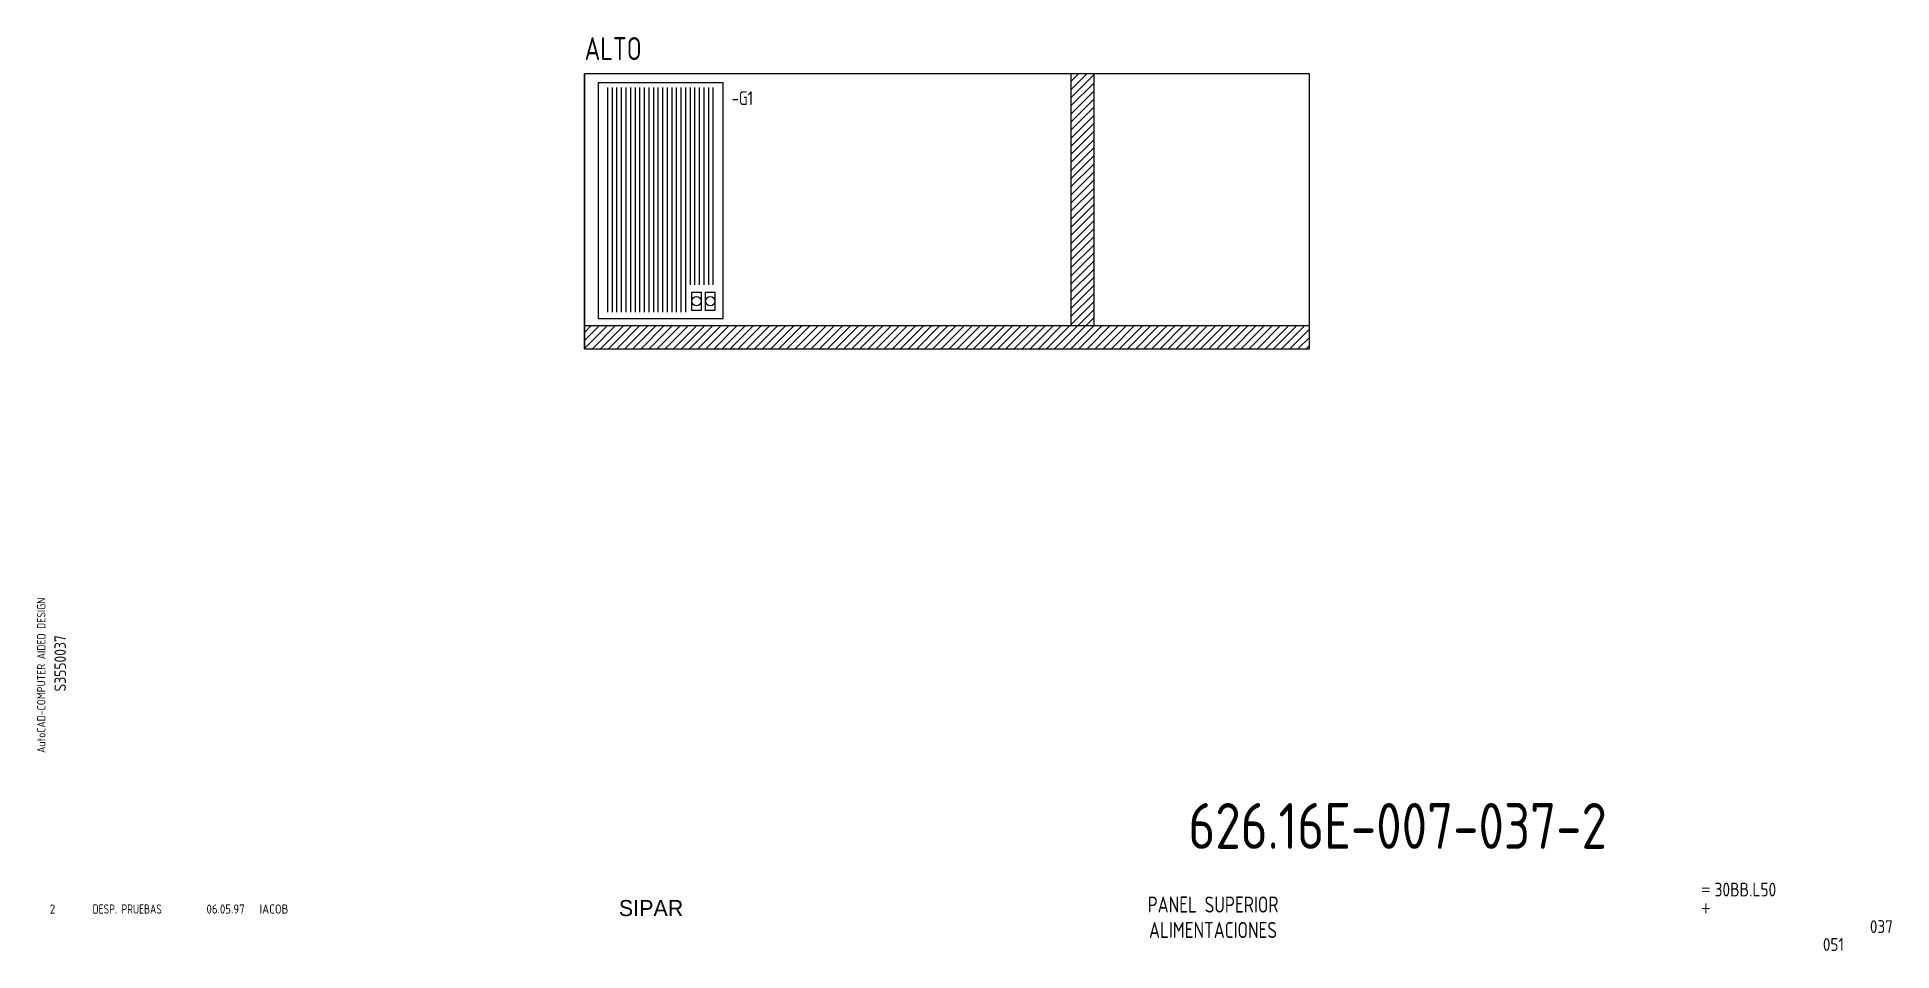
# Model space of a CAD drawing. Extents: x 10 to 414, y 6 to 205.
import ezdxf
from ezdxf.enums import TextEntityAlignment as Align

# ---------------------------------------------------------------- set-up
doc = ezdxf.new("R2010")
doc.units = 0
doc.header["$LTSCALE"] = 5
doc.header["$MEASUREMENT"] = 0
doc.layers.get('0').update_dxf_attribs({"linetype": 'CONTINUOUS'})
doc.layers.add('CART', color=7, linetype='CONTINUOUS')
doc.styles.add('DIN', font='DIN.shx', dxfattribs={"width": 0.85})
doc.styles.add('N', font='ROMANS', dxfattribs={"width": 0.85, "height": 3})
doc.styles.add('X', font='UNIV.SHX', dxfattribs={"height": 3.5})

# ---------------------------------------------------------------- blocks, each defined once
blk = doc.blocks.new('*X2')
at = {"color": 0}
for p, q in [((121, 227.07), (125.93, 232)), ((121, 228.83), (124.17, 232)), ((121, 230.6), (122.4, 232)), ((122.7, 227), (127.7, 232)), ((124.47, 227), (129.47, 232)), ((126.24, 227), (131.24, 232)), ((128.01, 227), (133.01, 232)), ((129.77, 227), (134.77, 232)), ((131.54, 227), (136.54, 232)), ((133.31, 227), (138.31, 232)), ((135.08, 227), (140.08, 232)), ((136.84, 227), (141.84, 232)), ((138.61, 227), (143.61, 232)), ((140.38, 227), (145.38, 232)), ((142.15, 227), (147.15, 232)), ((143.91, 227), (148.91, 232)), ((145.68, 227), (150.68, 232)), ((147.45, 227), (152.45, 232)), ((149.22, 227), (154.22, 232)), ((150.99, 227), (155.99, 232)), ((152.75, 227), (157.75, 232)), ((154.52, 227), (159.52, 232)), ((156.29, 227), (161.29, 232)), ((158.06, 227), (163.06, 232)), ((159.82, 227), (164.82, 232)), ((161.59, 227), (166.59, 232)), ((163.36, 227), (168.36, 232)), ((165.13, 227), (170.13, 232)), ((166.9, 227), (171.9, 232)), ((168.66, 227), (173.66, 232)), ((170.43, 227), (175.43, 232)), ((172.2, 227), (177.2, 232)), ((173.97, 227), (178.97, 232)), ((175.73, 227), (180.73, 232)), ((177.5, 227), (182.5, 232)), ((179.27, 227), (184.27, 232)), ((181.04, 227), (186.04, 232)), ((182.81, 227), (187.81, 232)), ((184.57, 227), (189.57, 232)), ((186.34, 227), (191.34, 232)), ((188.11, 227), (193.11, 232)), ((189.88, 227), (194.88, 232)), ((191.64, 227), (196.64, 232)), ((193.41, 227), (198.41, 232)), ((195.18, 227), (200.18, 232)), ((196.95, 227), (201.95, 232)), ((198.72, 227), (203.72, 232)), ((200.48, 227), (205.48, 232)), ((202.25, 227), (207.25, 232)), ((204.02, 227), (209.02, 232)), ((205.79, 227), (210.79, 232)), ((207.55, 227), (212.55, 232)), ((209.32, 227), (214.32, 232)), ((211.09, 227), (216.09, 232)), ((212.86, 227), (217.86, 232)), ((214.63, 227), (219.63, 232)), ((216.39, 227), (221.39, 232)), ((218.16, 227), (223.16, 232)), ((219.93, 227), (224.93, 232)), ((221.7, 227), (226.7, 232)), ((223.46, 227), (228.46, 232)), ((225.23, 227), (230.23, 232)), ((227, 227), (232, 232)), ((228.77, 227), (233.77, 232)), ((230.54, 227), (235.54, 232)), ((232.3, 227), (237.3, 232)), ((234.07, 227), (239.07, 232)), ((235.84, 227), (240.84, 232)), ((237.61, 227), (242.61, 232)), ((239.37, 227), (244.37, 232)), ((241.14, 227), (246.14, 232)), ((242.91, 227), (247.91, 232)), ((244.68, 227), (249.68, 232)), ((246.45, 227), (251.45, 232)), ((248.21, 227), (253.21, 232)), ((249.98, 227), (254.98, 232)), ((251.75, 227), (256.75, 232)), ((253.52, 227), (258.52, 232)), ((255.28, 227), (260.28, 232)), ((257.05, 227), (262.05, 232)), ((258.82, 227), (263.82, 232)), ((260.59, 227), (265.59, 232)), ((262.36, 227), (267.36, 232)), ((264.12, 227), (269.12, 232)), ((265.89, 227), (270.89, 232)), ((267.66, 227), (272.66, 232)), ((269.43, 227), (274.43, 232)), ((271.19, 227), (276.19, 232)), ((272.96, 227), (277.96, 232)), ((274.73, 227), (279, 231.27)), ((276.5, 227), (279, 229.5)), ((278.27, 227), (279, 227.73))]:
    blk.add_line(p, q, dxfattribs=at)
blk = doc.blocks.new('*X3')
at = {"color": 0}
for p, q in [((121, 223.53), (124.47, 227)), ((121, 225.3), (122.7, 227)), ((121, 221.76), (126, 226.76)), ((121, 219.99), (126, 224.99)), ((121, 218.23), (126, 223.23)), ((121, 216.46), (126, 221.46)), ((121, 214.69), (126, 219.69)), ((121, 212.92), (126, 217.92)), ((121, 211.16), (126, 216.16)), ((121, 209.39), (126, 214.39)), ((121, 207.62), (126, 212.62)), ((121, 205.85), (126, 210.85)), ((121, 204.09), (126, 209.09)), ((121, 202.32), (126, 207.32)), ((121, 200.55), (126, 205.55)), ((121, 198.78), (126, 203.78)), ((121, 197.01), (126, 202.01)), ((121, 195.25), (126, 200.25)), ((121, 193.48), (126, 198.48)), ((121, 191.71), (126, 196.71)), ((121, 189.94), (126, 194.94)), ((121, 188.18), (126, 193.18)), ((121, 186.41), (126, 191.41)), ((121, 184.64), (126, 189.64)), ((121, 182.87), (126, 187.87)), ((121, 181.1), (126, 186.1)), ((121, 179.34), (126, 184.34)), ((121, 177.57), (126, 182.57)), ((121, 175.8), (126, 180.8)), ((121, 174.03), (126, 179.03)), ((121, 172.27), (126, 177.27)), ((122.5, 172), (126, 175.5)), ((124.27, 172), (126, 173.73))]:
    blk.add_line(p, q, dxfattribs=at)
blk = doc.blocks.new('REV2')
at = {"color": 3, "style": 'DIN'}
for s, width, p in [('2', 0.9, (12.45, 13.79)), ('DESP. PRUEBAS', 0.8, (21.76, 13.79)), ('06.05.97', 0.9, (46.59, 13.79)), ('IACOB', 0.9, (58.16, 13.79))]:
    blk.add_text(s, height=2, dxfattribs=dict(at, width=width)).set_placement(p)

msp = doc.modelspace()

# ---------------------------------------------------------------- linework, layer by layer
at = {"color": 6}
for p, q in [((287, 197), (129, 197)), ((129, 197), (129, 137)), ((129, 192), (129, 197)), ((287, 137), (287, 197)), ((129, 137), (129, 192)), ((129, 137), (287, 137))]:
    msp.add_line(p, q, dxfattribs=at)
at = {"color": 2}
for p, q in [((132, 195), (132, 143.6)), ((159.2, 195), (132, 195)), ((159.2, 143.6), (159.2, 195)), ((132, 143.6), (159.2, 143.6))]:
    msp.add_line(p, q, dxfattribs=at)
for p, q in [((235, 197), (235, 142)), ((240, 197), (240, 142)), ((134, 194), (134, 145)), ((135, 194), (135, 145)), ((136, 194), (136, 145)), ((137, 194), (137, 145)), ((138, 194), (138, 145)), ((139, 194), (139, 145)), ((140, 194), (140, 145)), ((141, 194), (141, 145)), ((142, 194), (142, 145)), ((143, 194), (143, 145)), ((144, 194), (144, 145)), ((145, 194), (145, 145)), ((146, 194), (146, 145)), ((147, 194), (147, 145)), ((148, 194), (148, 145)), ((149, 194), (149, 145)), ((150, 194), (150, 145)), ((151, 194), (151, 145)), ((152, 194), (152, 151)), ((153, 194), (153, 151)), ((154, 194), (154, 151)), ((155, 194), (155, 151)), ((156, 194), (156, 151)), ((157, 194), (157, 151)), ((152.4, 145.4), (152.4, 149.4)), ((152.4, 149.4), (154.4, 149.4)), ((154.4, 149.4), (154.4, 145.4)), ((155.4, 145.4), (155.4, 149.4)), ((155.4, 149.4), (157.4, 149.4)), ((157.4, 149.4), (157.4, 145.4)), ((134, 142), (129, 142)), ((287, 142), (134, 142)), ((154.4, 145.4), (152.4, 145.4)), ((157.4, 145.4), (155.4, 145.4))]:
    msp.add_line(p, q)
for centre in [(153.4, 147.4), (156.4, 147.4)]:
    msp.add_circle(centre, 1)

# ---------------------------------------------------------------- block references
for name, p in [('*X3', (114, -30)), ('*X2', (8, -90))]:
    msp.add_blockref(name, p)
at = {"linetype": 'Continuous'}
msp.add_blockref('REV2', (0, 0), dxfattribs=at)

# ---------------------------------------------------------------- texts
at = {"color": 6, "style": 'DIN', "width": 0.8}
msp.add_text('ALTO', height=5, dxfattribs=at).set_placement((129, 200))
at = {"style": 'DIN', "width": 0.8}
msp.add_text('-G1', height=3, dxfattribs=at).set_placement((163.4, 190.2), align=Align.CENTER)
at = {"color": 2, "style": 'DIN', "width": 0.8}
for s, p in [('PANEL SUPERIOR', (266, 14.02)), ('ALIMENTACIONES', (266, 8.47))]:
    msp.add_text(s, height=3.5, dxfattribs=at).set_placement(p, align=Align.CENTER)
at = {"color": 2, "insert": (260.62, 37.92), "char_height": 10, "width": 111.0411, "attachment_point": 1, "style": 'DIN'}
msp.add_mtext('626.16E-007-037-2', dxfattribs=at)
at = {"layer": 'CART', "color": 1, "style": 'DIN', "width": 0.9}
msp.add_text('AutoCAD-COMPUTER AIDED DESIGN', height=1.8, rotation=90, dxfattribs=at).set_placement((11.47, 48.84))
at = {"layer": 'CART', "color": 3, "style": 'N', "width": 0.85}
for s, p in [('=', (372.24, 17.91)), ('+', (372.24, 13.87))]:
    msp.add_text(s, height=2.5, dxfattribs=at).set_placement(p)
at = {"layer": 'CART', "color": 3, "style": 'DIN', "width": 0.9, "flags": 1}
msp.add_attdef('S3550037', text='', height=2.5, rotation=90, dxfattribs=at).set_placement((15.95, 68.38), align=Align.CENTER)
at = {"layer": 'CART', "color": 3, "style": 'DIN', "width": 0.85}
msp.add_attdef('30BB.L50', text='', height=3, dxfattribs=at).set_placement((375.33, 16.63), align=Align.BOTTOM_LEFT)
at = {"layer": 'CART', "color": 6, "style": 'X', "flags": 1}
msp.add_attdef('SIPAR', text='', height=3.5, dxfattribs=at).set_placement((143.5, 15), align=Align.MIDDLE)
at = {"layer": 'CART', "color": 2, "style": 'DIN', "width": 0.9, "flags": 1}
msp.add_attdef('037', text='', height=2.8, dxfattribs=at).set_placement((414.2, 9.56), align=Align.RIGHT)
at = {"layer": 'CART', "color": 7, "style": 'DIN', "width": 0.9, "flags": 1}
msp.add_attdef('051', (398.93, 5.65), '', height=2.8, dxfattribs=at)

doc.saveas('drawing.dxf')
